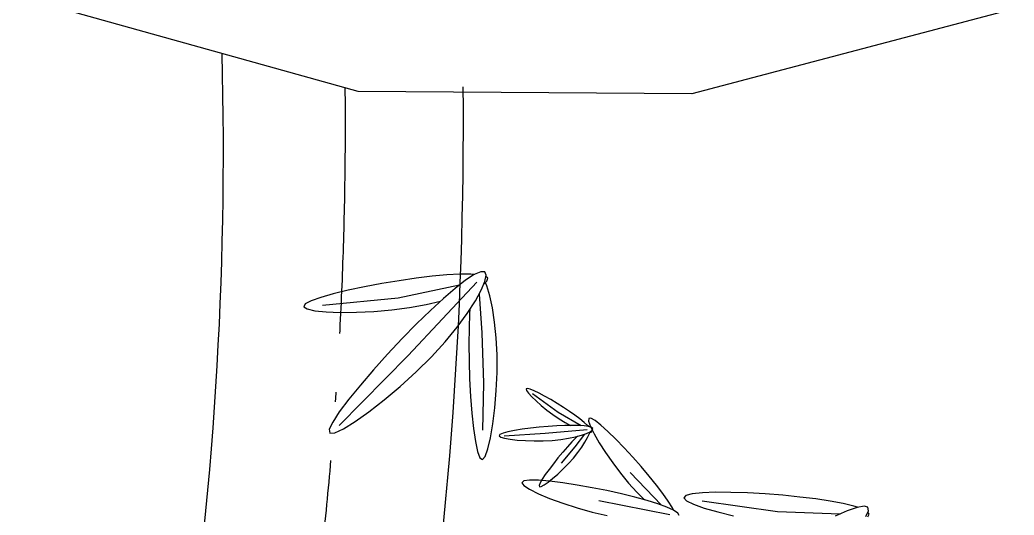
# Model space of a CAD drawing. Extents: x 302512 to 1034855, y -184136 to 410364.
# Drawn here: x 633430 to 638502, y 148057 to 150581 of the extents above; entities that cross this region are included whole.
import ezdxf

# ---------------------------------------------------------------- set-up
doc = ezdxf.new("R2010")
doc.units = 0
doc.header["$MEASUREMENT"] = 0
doc.linetypes.add('ACAD_ISO04W100', pattern=[30.5, 24, -3, 0.5, -3])
for name, color, linetype in [('F', 5, 'Continuous'), ('WALL', 4, 'Continuous'), ('WZ', 2, 'Continuous'), ('坐椅', 7, 'Continuous'), ('树', 80, 'Continuous'), ('红线', 20, 'Continuous'), ('绿化', 97, 'Continuous'), ('绿地', 3, 'Continuous')]:
    doc.layers.add(name, color=color, linetype=linetype)
doc.styles.add('DIM_FONT', font='SIMPLEX.shx', dxfattribs={"width": 0.8})

# ---------------------------------------------------------------- blocks, each defined once
blk = doc.blocks.new('A$C23AC53F4')
at = {"layer": 'WZ'}
blk.add_lwpolyline([(16030.3, 1189.4), (16030.3, 433.2), (14385.8, 0), (12684.1, 11.4), (11030.3, 473.1), (11032.9, 1189.8)], dxfattribs=at)
blk = doc.blocks.new('_F43BVI')
at = {"layer": '绿地'}
for p, q in [((-0.6254, 0.912), (-0.6301, 0.9103)), ((-0.6209, 0.9073), (-0.6254, 0.912)), ((-0.652, 0.8856), (-0.6643, 0.8655)), ((-0.6469, 0.8927), (-0.652, 0.8856)), ((-0.6643, 0.8655), (-0.6776, 0.8409)), ((-0.6776, 0.8409), (-0.6918, 0.8126)), ((-0.6448, 0.8527), (-0.6909, 0.7259)), ((-0.6918, 0.8126), (-0.7064, 0.7813)), ((-0.7064, 0.7813), (-0.7212, 0.7477)), ((-0.7212, 0.7477), (-0.7357, 0.7126)), ((-0.6909, 0.7259), (-0.7631, 0.5792)), ((-0.7357, 0.7126), (-0.7494, 0.6774)), ((-0.7494, 0.6774), (-0.7617, 0.6436)), ((-0.7617, 0.6436), (-0.7721, 0.6124)), ((-0.7304, 0.6042), (-0.7122, 0.6338)), ((-0.7721, 0.6124), (-0.7799, 0.5854)), ((-0.7473, 0.579), (-0.7304, 0.6042)), ((-0.7799, 0.5854), (-0.7845, 0.564)), ((-0.7623, 0.5597), (-0.7473, 0.579)), ((-0.7845, 0.564), (-0.7855, 0.5497)), ((-0.7742, 0.5475), (-0.7623, 0.5597)), ((-0.7855, 0.5497), (-0.7821, 0.5439)), ((-0.7821, 0.5439), (-0.7742, 0.5475)), ((-0.7691, 0.5143), (-0.7855, 0.51)), ((-0.7629, 0.5154), (-0.7691, 0.5143)), ((-0.7819, 0.4936), (-0.8692, 0.4511)), ((-0.8263, 0.4965), (-0.8495, 0.4876)), ((-0.7568, 0.5043), (-0.8323, 0.3687)), ((-0.8048, 0.504), (-0.8263, 0.4965)), ((-0.7855, 0.51), (-0.8048, 0.504)), ((-0.874, 0.4776), (-0.899, 0.4667)), ((-0.8495, 0.4876), (-0.874, 0.4776)), ((-0.9237, 0.4554), (-0.9471, 0.444)), ((-0.899, 0.4667), (-0.9237, 0.4554)), ((-0.8486, 0.441), (-0.8247, 0.4519)), ((-0.8247, 0.4519), (-0.8042, 0.4624)), ((-0.968, 0.433), (-0.9856, 0.423)), ((-0.9471, 0.444), (-0.968, 0.433)), ((-0.9005, 0.4219), (-0.8742, 0.431)), ((-0.8742, 0.431), (-0.8486, 0.441)), ((-1.0063, 0.4073), (-1.0075, 0.4026)), ((-0.9987, 0.4143), (-1.0063, 0.4073)), ((-0.9856, 0.423), (-0.9987, 0.4143)), ((-0.9719, 0.4034), (-0.9506, 0.4079)), ((-0.9506, 0.4079), (-0.9264, 0.4142)), ((-0.9264, 0.4142), (-0.9005, 0.4219)), ((-1.0023, 0.3906), (-1.0121, 0.3842)), ((-1.0075, 0.4026), (-1.0016, 0.4005)), ((-0.9853, 0.3921), (-1.0056, 0.3039)), ((-0.9938, 0.3957), (-1.0023, 0.3906)), ((-1.0016, 0.4005), (-0.9894, 0.4008)), ((-0.9905, 0.3973), (-0.9938, 0.3957)), ((-0.9894, 0.4008), (-0.9719, 0.4034)), ((-0.9787, 0.4003), (-0.9808, 0.4006)), ((-0.9758, 0.3938), (-0.9794, 0.3965)), ((-0.9791, 0.3942), (-0.978, 0.3977)), ((-0.978, 0.3977), (-0.9787, 0.4003)), ((-0.9691, 0.3874), (-0.9758, 0.3938)), ((-0.9615, 0.3791), (-0.9691, 0.3874)), ((-1.0345, 0.3677), (-1.0466, 0.3581)), ((-0.9976, 0.3821), (-1.0396, 0.3441)), ((-1.0229, 0.3764), (-1.0345, 0.3677)), ((-1.0121, 0.3842), (-1.0229, 0.3764)), ((-0.9784, 0.3677), (-0.9769, 0.3646)), ((-0.9782, 0.3839), (-0.9585, 0.3549)), ((-0.9769, 0.3646), (-0.9707, 0.3528)), ((-0.9534, 0.3692), (-0.9615, 0.3791)), ((-0.9451, 0.3577), (-0.9534, 0.3692)), ((-1.0396, 0.3441), (-1.0953, 0.3039)), ((-1.0589, 0.348), (-1.0709, 0.3376)), ((-1.0466, 0.3581), (-1.0589, 0.348)), ((-1.0392, 0.332), (-1.0264, 0.3418)), ((-1.0264, 0.3418), (-1.0148, 0.3517)), ((-1.0148, 0.3517), (-1.005, 0.361)), ((-0.9707, 0.3528), (-0.9635, 0.3402)), ((-0.9585, 0.3549), (-0.9342, 0.3165)), ((-0.9367, 0.3448), (-0.9451, 0.3577)), ((-0.9287, 0.3309), (-0.9367, 0.3448)), ((-1.0821, 0.3274), (-1.0921, 0.3179)), ((-1.0709, 0.3376), (-1.0821, 0.3274)), ((-1.0657, 0.3141), (-1.0524, 0.3226)), ((-1.0524, 0.3226), (-1.0392, 0.332)), ((-0.9635, 0.3402), (-0.9556, 0.327)), ((-0.9556, 0.327), (-0.9471, 0.3135)), ((-0.9212, 0.3166), (-0.9287, 0.3309)), ((-1.1062, 0.3024), (-1.1094, 0.2973)), ((-1.1003, 0.3094), (-1.1062, 0.3024)), ((-1.0921, 0.3179), (-1.1003, 0.3094)), ((-1.0988, 0.2964), (-1.0895, 0.3007)), ((-1.0895, 0.3007), (-1.0782, 0.3067)), ((-1.0782, 0.3067), (-1.0657, 0.3141)), ((-1.0056, 0.3039), (-1.0278, 0.218)), ((-0.9471, 0.3135), (-0.9384, 0.3002)), ((-0.9384, 0.3002), (-0.9298, 0.2878)), ((-0.9144, 0.3023), (-0.9212, 0.3166)), ((-0.9087, 0.2889), (-0.9144, 0.3023)), ((-1.3608, 0.2896), (-1.3651, 0.2869)), ((-1.3554, 0.2862), (-1.3608, 0.2896)), ((-1.3455, 0.2827), (-1.3561, 0.2819)), ((-1.352, 0.2784), (-1.3554, 0.2862)), ((-1.3234, 0.2821), (-1.3455, 0.2827)), ((-1.2968, 0.2794), (-1.3234, 0.2821)), ((-1.2666, 0.2745), (-1.2968, 0.2794)), ((-1.1094, 0.2973), (-1.1093, 0.2945)), ((-1.1093, 0.2945), (-1.1056, 0.2942)), ((-1.1056, 0.2942), (-1.0988, 0.2964)), ((-0.9298, 0.2878), (-0.9217, 0.2766)), ((-0.9042, 0.277), (-0.9087, 0.2889)), ((-1.3804, 0.2576), (-1.3875, 0.2351)), ((-1.3771, 0.2657), (-1.3804, 0.2576)), ((-1.3595, 0.2647), (-1.2557, 0.0758)), ((-1.334, 0.2615), (-1.253, 0.241)), ((-1.2335, 0.2673), (-1.2666, 0.2745)), ((-1.1984, 0.2578), (-1.2335, 0.2673)), ((-1.1621, 0.2459), (-1.1984, 0.2578)), ((-0.9217, 0.2766), (-0.9143, 0.2674)), ((-0.9143, 0.2674), (-0.9081, 0.2606)), ((-0.9081, 0.2606), (-0.9035, 0.2568)), ((-0.9012, 0.2672), (-0.9042, 0.277)), ((-0.9035, 0.2568), (-0.9007, 0.2565)), ((-0.9, 0.2601), (-0.9012, 0.2672)), ((-0.9007, 0.2565), (-0.9, 0.2601)), ((-1.3875, 0.2351), (-1.3946, 0.2081)), ((-1.253, 0.241), (-1.1491, 0.2114)), ((-1.1259, 0.2322), (-1.1621, 0.2459)), ((-1.3655, 0.2274), (-1.38, 0.0933)), ((-1.3088, 0.2323), (-1.301, 0.2291)), ((-1.301, 0.2291), (-1.2713, 0.2182)), ((-1.2713, 0.2182), (-1.2386, 0.2071)), ((-1.0914, 0.2176), (-1.1259, 0.2322)), ((-1.0599, 0.2029), (-1.0914, 0.2176)), ((-1.3946, 0.2081), (-1.4016, 0.1772)), ((-1.2386, 0.2071), (-1.2036, 0.1962)), ((-1.2036, 0.1962), (-1.1671, 0.1856)), ((-1.1491, 0.2114), (-1.054, 0.1778)), ((-1.033, 0.1888), (-1.0599, 0.2029)), ((-1.4016, 0.1772), (-1.4083, 0.1433)), ((-1.348, 0.1462), (-1.3453, 0.1781)), ((-1.1671, 0.1856), (-1.1307, 0.1759)), ((-1.1307, 0.1759), (-1.0956, 0.1674)), ((-1.0122, 0.1761), (-1.033, 0.1888)), ((-0.9988, 0.1656), (-1.0122, 0.1761)), ((-1.0956, 0.1674), (-1.0635, 0.1605)), ((-1.0635, 0.1605), (-1.0358, 0.1558)), ((-1.0358, 0.1558), (-1.0141, 0.1535)), ((-1.0141, 0.1535), (-0.9997, 0.1541)), ((-0.9997, 0.1541), (-0.9943, 0.1581)), ((-0.9943, 0.1581), (-0.9988, 0.1656)), ((-1.4083, 0.1433), (-1.4146, 0.1072)), ((-1.3529, 0.1101), (-1.348, 0.1462)), ((-1.4146, 0.1072), (-1.4203, 0.0697)), ((-1.3599, 0.0725), (-1.3529, 0.1101)), ((-1.38, 0.0933), (-1.4151, -0.0664)), ((-1.4203, 0.0697), (-1.4252, 0.0322)), ((-1.3687, 0.0349), (-1.3599, 0.0725)), ((-1.2557, 0.0758), (-1.1591, -0.1119)), ((-1.4252, 0.0322), (-1.429, -0.0036)), ((-1.3787, -0.0013), (-1.3687, 0.0349)), ((-1.429, -0.0036), (-1.4317, -0.0364)), ((-1.3892, -0.0344), (-1.3787, -0.0013)), ((-1.4317, -0.0364), (-1.4328, -0.0644)), ((-1.3997, -0.0629), (-1.3892, -0.0344)), ((-1.4095, -0.0852), (-1.3997, -0.0629)), ((-1.4328, -0.0644), (-1.4322, -0.0863)), ((-1.4182, -0.0999), (-1.4095, -0.0852)), ((-1.4322, -0.0863), (-1.4297, -0.1004)), ((-1.4297, -0.1004), (-1.4251, -0.1053)), ((-1.4251, -0.1053), (-1.4182, -0.0999))]:
    blk.add_line(p, q, dxfattribs=at)
for points in [[(-0.6226, 0.9034), (-0.6326, 0.9126), (-0.6402, 0.9138), (-0.645, 0.9065), (-0.647, 0.8913), (-0.6465, 0.8692), (-0.6436, 0.8411)], [(-0.7489, 0.523), (-0.755, 0.5216), (-0.7637, 0.5148), (-0.7745, 0.5031), (-0.787, 0.4871), (-0.801, 0.4673), (-0.816, 0.4445), (-0.8317, 0.4191), (-0.8478, 0.3918), (-0.8638, 0.3632), (-0.8791, 0.3344), (-0.8931, 0.3065), (-0.9052, 0.2809), (-0.9146, 0.2585), (-0.9208, 0.2406), (-0.9231, 0.2285), (-0.9208, 0.2231), (-0.9136, 0.2254), (-0.9021, 0.2346), (-0.8873, 0.2497), (-0.8702, 0.2696), (-0.8517, 0.2932), (-0.8327, 0.3194), (-0.8141, 0.3471), (-0.797, 0.3754)]]:
    blk.add_lwpolyline(points, dxfattribs=at)
for points in [[(-1.018, 0.3143), (-1.0223, 0.2957), (-1.0263, 0.277), (-1.0296, 0.2592), (-1.0322, 0.2428), (-1.0338, 0.2288), (-1.0344, 0.2178), (-1.0337, 0.2106), (-1.0316, 0.2079), (-1.0279, 0.2104), (-1.023, 0.2174), (-1.0171, 0.2283), (-1.0108, 0.2422), (-1.0042, 0.2584), (-0.9978, 0.2762), (-0.9919, 0.2947), (-0.9869, 0.3133), (-0.983, 0.3313), (-0.9803, 0.3481), (-0.9786, 0.3634), (-0.978, 0.3769), (-0.9783, 0.388), (-0.9794, 0.3965), (-0.9813, 0.4019), (-0.9839, 0.4039), (-0.9871, 0.4021), (-0.9908, 0.3969), (-0.995, 0.3885), (-0.9994, 0.3775), (-1.004, 0.3642), (-1.0088, 0.349), (-1.0135, 0.3322)], [(-1.2944, 0.0746), (-1.2725, 0.0347), (-1.2499, -0.0046), (-1.2275, -0.0416), (-1.2062, -0.0748), (-1.1869, -0.1024), (-1.1704, -0.1228), (-1.1578, -0.1345), (-1.1498, -0.1358), (-1.1472, -0.1256), (-1.1496, -0.1053), (-1.1564, -0.0768), (-1.1671, -0.042), (-1.1812, -0.0028), (-1.198, 0.039), (-1.217, 0.0813), (-1.2375, 0.1223), (-1.2591, 0.1603), (-1.281, 0.1945), (-1.3023, 0.2244), (-1.3225, 0.2493), (-1.3407, 0.2686), (-1.3561, 0.2819), (-1.368, 0.2885), (-1.3758, 0.2879), (-1.3787, 0.2796), (-1.377, 0.2644), (-1.3711, 0.2431), (-1.3616, 0.2165), (-1.3487, 0.1855), (-1.3329, 0.1509), (-1.3147, 0.1137)]]:
    blk.add_lwpolyline(points, close=True, dxfattribs=at)
at = {"style": 'DIM_FONT', "width": 0.7, "flags": 9}
for tag in ['YSIZE', 'XSIZE']:
    blk.add_attdef(tag, (0, 0), '', height=0.5, dxfattribs=at)
blk = doc.blocks.new('ZU')
at = {"layer": '绿地', "xscale": 1.5, "yscale": 1.5, "zscale": 0.001, "rotation": 260.5308552460376}
blk.add_blockref('_F43BVI', (-0.8522, 0.1655), dxfattribs=at)
blk = doc.blocks.new('A$C0B5A7686')
at = {"layer": '树', "linetype": 'ByBlock', "xscale": 640, "yscale": 640, "zscale": 640, "rotation": 151.15692544915}
blk.add_blockref('ZU', (642.8, 1492.6), dxfattribs=at)
blk = doc.blocks.new('A$C750B0621')
at = {"layer": '树'}
blk.add_blockref('A$C0B5A7686', (0, 0), dxfattribs=at)
blk = doc.blocks.new('A$C5AB93D8E')
at = {"layer": '绿化', "xscale": 0.8, "yscale": 0.8, "zscale": 0.8}
blk.add_blockref('A$C750B0621', (0, 0), dxfattribs=at)
blk = doc.blocks.new('A$C68DB62A4')
at = {"layer": '绿化', "rotation": 236.3690562220917}
blk.add_blockref('A$C5AB93D8E', (801.7, 2393.5), dxfattribs=at)
blk = doc.blocks.new('_F37GYG')
at = {"layer": '绿化', "linetype": 'ByBlock', "xscale": 0.2867748092958204, "yscale": 0.2867748092958204, "zscale": 0.2867748092958204}
blk.add_blockref('A$C68DB62A4', (-306.06, -300.5), dxfattribs=at)
at = {"style": 'DIM_FONT', "width": 0.8, "flags": 9}
for tag in ['YSIZE', 'XSIZE']:
    blk.add_attdef(tag, (0, 0), '', height=0.5, dxfattribs=at)

msp = doc.modelspace()

# ---------------------------------------------------------------- linework, layer by layer
at = {"layer": 'F'}
for points in [[(634459.7, 150409.5, -0.090004), (633429.7, 143739.5, -0.090004)], [(635689.7, 150239.4, -0.086868), (634541.4, 143289.9, -0.086868)]]:
    msp.add_lwpolyline(points, format="xyb", dxfattribs=at)
at = {"layer": '红线', "linetype": 'ACAD_ISO04W100', "ltscale": 100}
msp.add_lwpolyline([(635089.7, 150233.7, -0.092971), (633810.9, 143037.2, -0.085337)], format="xyb", dxfattribs=at)

# ---------------------------------------------------------------- block references
at = {"layer": 'WALL'}
msp.add_blockref('A$C23AC53F4', (622471.8, 150203.8), dxfattribs=at)
at = {"layer": '坐椅', "xscale": 10.78272, "yscale": 10.78272, "zscale": 10.78272}
msp.add_blockref('_F37GYG', (636109.4, 145577.9), dxfattribs=at)

doc.saveas('drawing.dxf')
